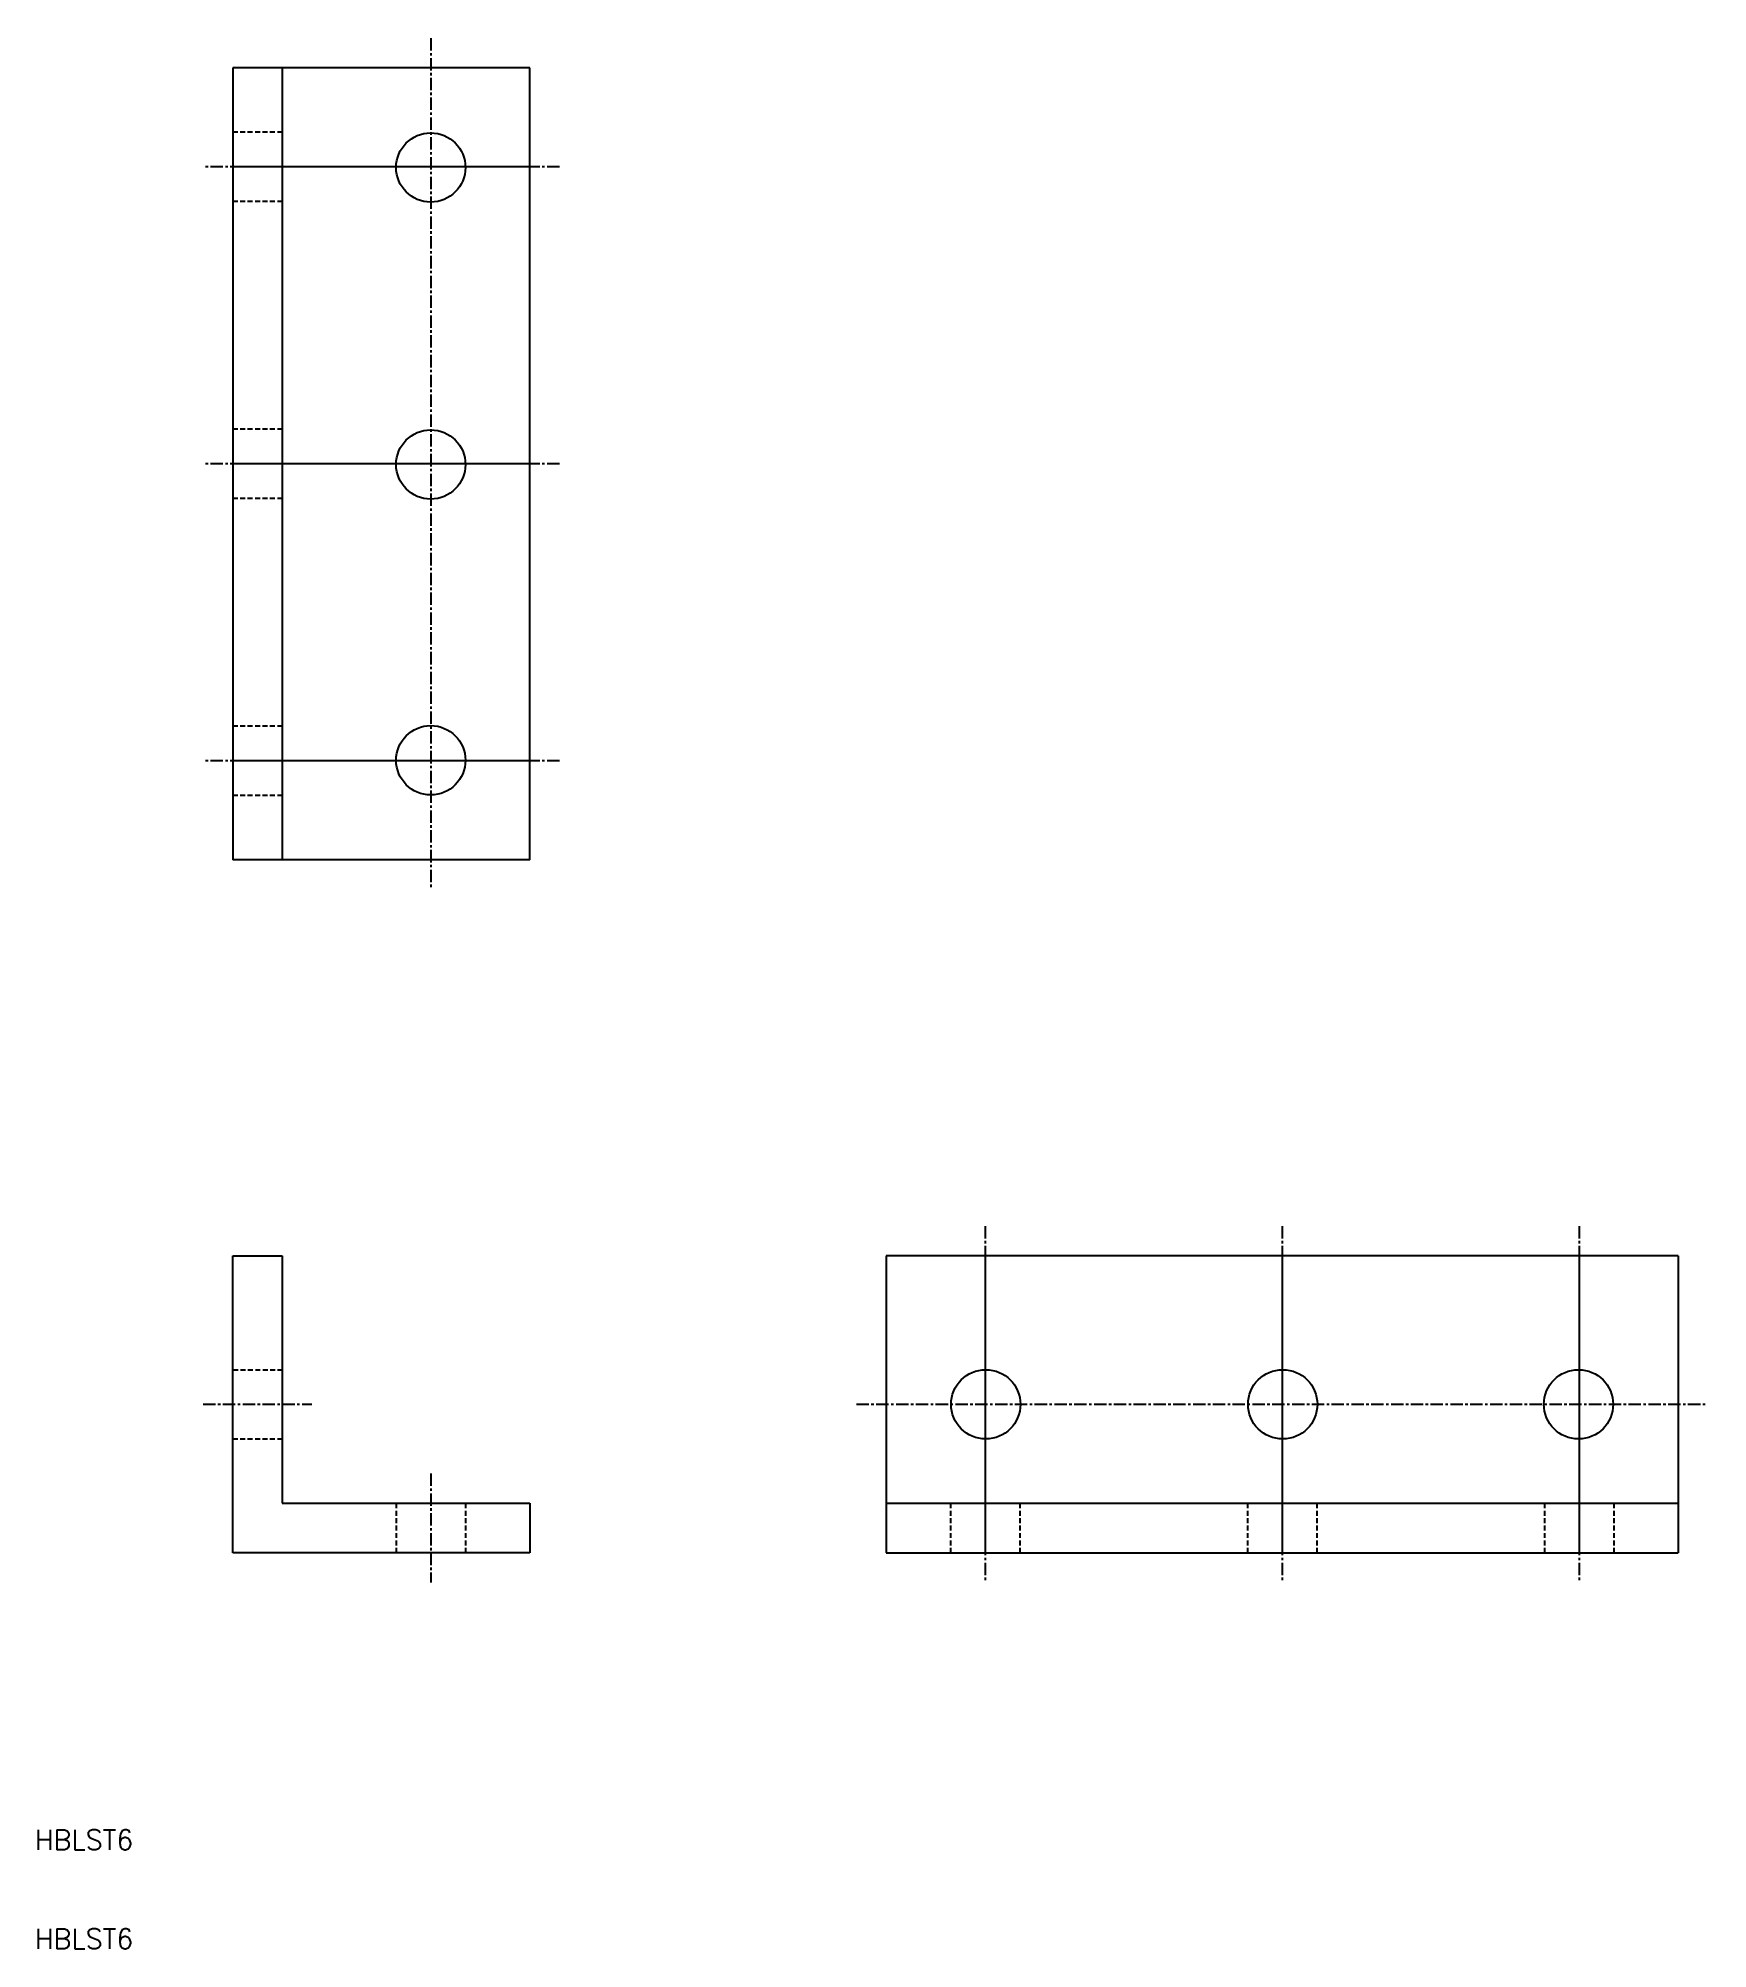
# Model space of a CAD drawing. Extents: x -20 to 149, y -40 to 153.
import ezdxf

# ---------------------------------------------------------------- set-up
doc = ezdxf.new("R2010")
doc.units = 0
doc.linetypes.add('CENTER', pattern=[2, 1.25, -0.25, 0.25, -0.25])
doc.linetypes.add('DASHED', pattern=[0.75, 0.5, -0.25])
doc.layers.get('0').update_dxf_attribs({"linetype": 'CONTINUOUS'})
doc.layers.add('CENTER', color=1, linetype='CENTER')
doc.styles.get("Standard").update_dxf_attribs({"font": 'txt.shx', "bigfont": 'bigfont.shx'})

msp = doc.modelspace()

# ---------------------------------------------------------------- linework, layer by layer
at = {"color": 7, "linetype": 'CONTINUOUS'}
for p, q in [((30, 150), (0, 150)), ((0, 150), (0, 70)), ((5, 150), (5, 70)), ((30, 70), (30, 150)), ((30, 70), (0, 70)), ((0, 0), (0, 30)), ((0, 30), (5, 30)), ((5, 30), (5, 5)), ((66, 30), (66, 0)), ((146, 30), (66, 30)), ((146, 30), (146, 0)), ((5, 5), (30, 5)), ((30, 5), (30, 0)), ((66, 5), (146, 5)), ((30, 0), (0, 0)), ((66, 0), (146, 0))]:
    msp.add_line(p, q, dxfattribs=at)
at = {"color": 3, "linetype": 'DASHED'}
for p, q in [((5, 143.5), (0, 143.5)), ((5, 143.5), (0, 143.5)), ((5, 136.5), (0, 136.5)), ((5, 136.5), (0, 136.5)), ((5, 113.5), (0, 113.5)), ((5, 113.5), (0, 113.5)), ((5, 106.5), (0, 106.5)), ((5, 106.5), (0, 106.5)), ((5, 83.5), (0, 83.5)), ((5, 83.5), (0, 83.5)), ((5, 76.5), (0, 76.5)), ((5, 76.5), (0, 76.5)), ((0.03, 18.5), (5, 18.5)), ((0, 11.5), (5, 11.5)), ((16.5, 5), (16.5, 0)), ((23.5, 5), (23.5, 0)), ((72.5, 5), (72.5, 0)), ((72.5, 5), (72.5, 0)), ((79.5, 5), (79.5, 0)), ((79.5, 5), (79.5, 0)), ((102.5, 5), (102.5, 0)), ((102.5, 5), (102.5, 0)), ((109.5, 5), (109.5, 0)), ((109.5, 5), (109.5, 0)), ((132.5, 5), (132.5, 0)), ((132.5, 5), (132.5, 0)), ((139.5, 5), (139.5, 0)), ((139.5, 5), (139.5, 0))]:
    msp.add_line(p, q, dxfattribs=at)
at = {"color": 7, "linetype": 'CONTINUOUS'}
for centre in [(20, 139.94), (20, 139.94), (20, 109.94), (20, 109.94), (20, 80.06), (20, 80.06), (76.06, 15), (76.06, 15), (106.06, 15), (106.06, 15), (135.94, 15), (135.94, 15)]:
    msp.add_circle(centre, 3.5, dxfattribs=at)
at = {"layer": 'CENTER', "color": 1, "linetype": 'CENTER'}
for p, q in [((20, 153), (20, 67)), ((33, 140), (-3, 140)), ((30, 140), (0, 140)), ((33, 110), (-3, 110)), ((30, 110), (0, 110)), ((33, 80), (-3, 80)), ((30, 80), (0, 80)), ((76, 33), (76, -3)), ((106, 33), (106, -3)), ((136, 33), (136, -3)), ((76, 30), (76, 0)), ((106, 30), (106, 0)), ((136, 30), (136, 0)), ((-3, 15), (8, 15)), ((63, 15), (149, 15)), ((20, 8), (20, -3))]:
    msp.add_line(p, q, dxfattribs=at)

# ---------------------------------------------------------------- texts
at = {"color": 7, "linetype": 'CONTINUOUS'}
for p in [(-20, -30), (-20, -40)]:
    msp.add_text('HBLST6', height=2, dxfattribs=at).set_placement(p)

doc.saveas('drawing.dxf')
